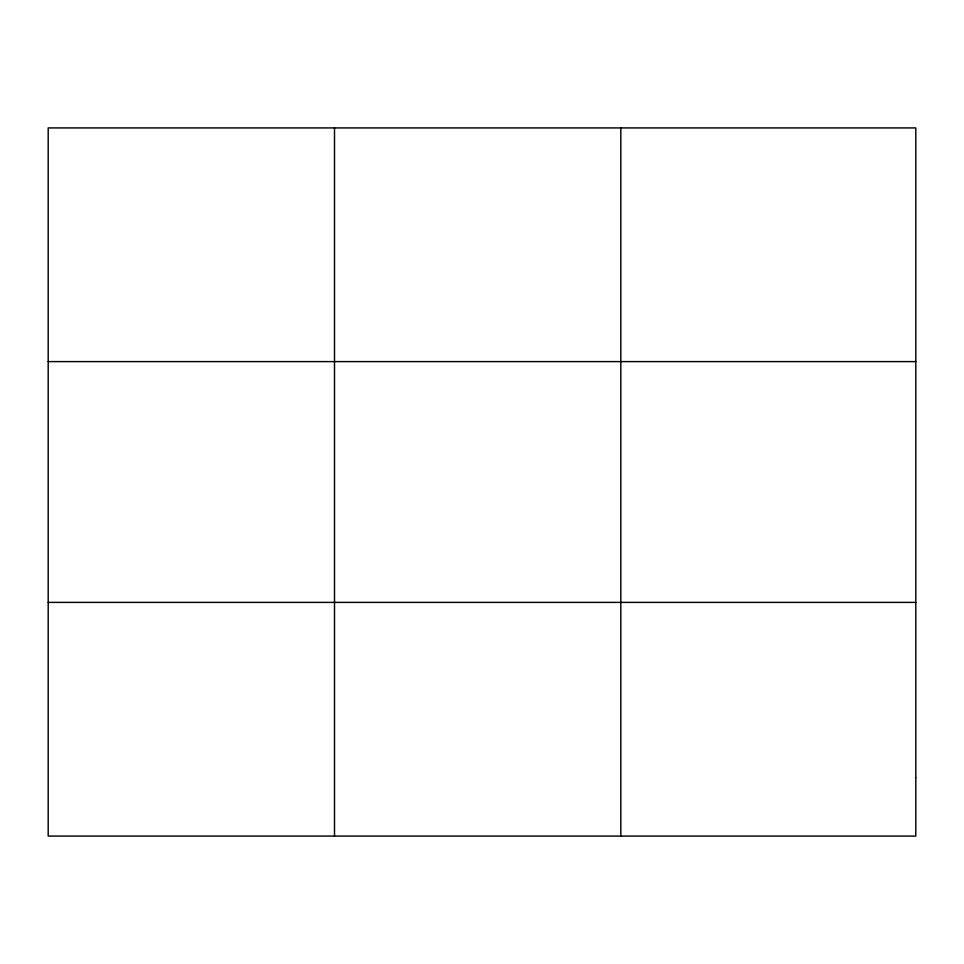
<?xml version="1.0" encoding="UTF-8"?>
<svg xmlns="http://www.w3.org/2000/svg" width="964" height="964" viewBox="0 0 964 964"><rect width="100%" height="100%" fill="white"/><g stroke="black" fill="none" stroke-linecap="round" stroke-linejoin="round"><path stroke-width="1.45" d="M334.508 836.077L334.508 127.923M620.816 836.077L620.816 127.923M48.2 361.608L915.8 361.608M48.2 602.392L915.8 602.392M915.8 777.659L915.8 836.077L48.2 836.077L48.2 127.923L915.8 127.923L915.8 777.659"/></g></svg>
